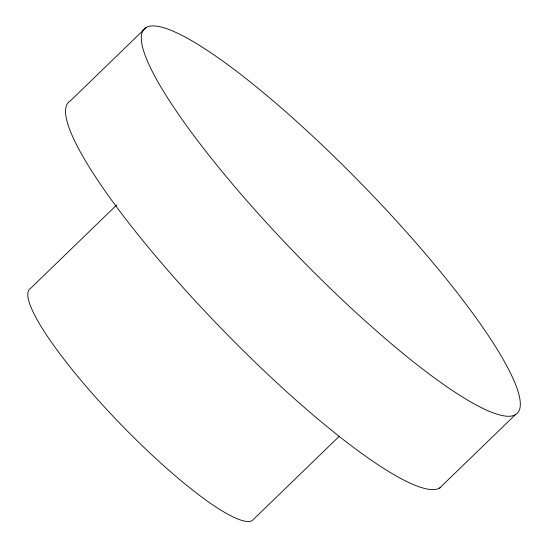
<?xml version="1.0" encoding="UTF-8"?>
<svg xmlns="http://www.w3.org/2000/svg" width="548" height="548" viewBox="0 0 548 548"><rect width="100%" height="100%" fill="white"/><g stroke="black" fill="none" stroke-linecap="round" stroke-linejoin="round"><path stroke-width="0.82" d="M146.234 27.4L70.534 100.716A267.787 47.943 45.9 0 0 214.898 321.834A267.787 47.943 45.9 0 0 440.798 487.261M116.724 204.945L30.791 288.166A160.674 28.763 45.9 0 0 115.717 419.062A160.674 28.763 45.9 0 0 252.21 520.6L339.37 436.187M439.571 488.104L515.278 414.788A267.787 47.943 45.9 0 0 275.719 103.058A267.787 47.943 45.9 0 0 201.274 145.432A267.787 47.943 45.9 0 0 515.278 414.788"/></g></svg>
